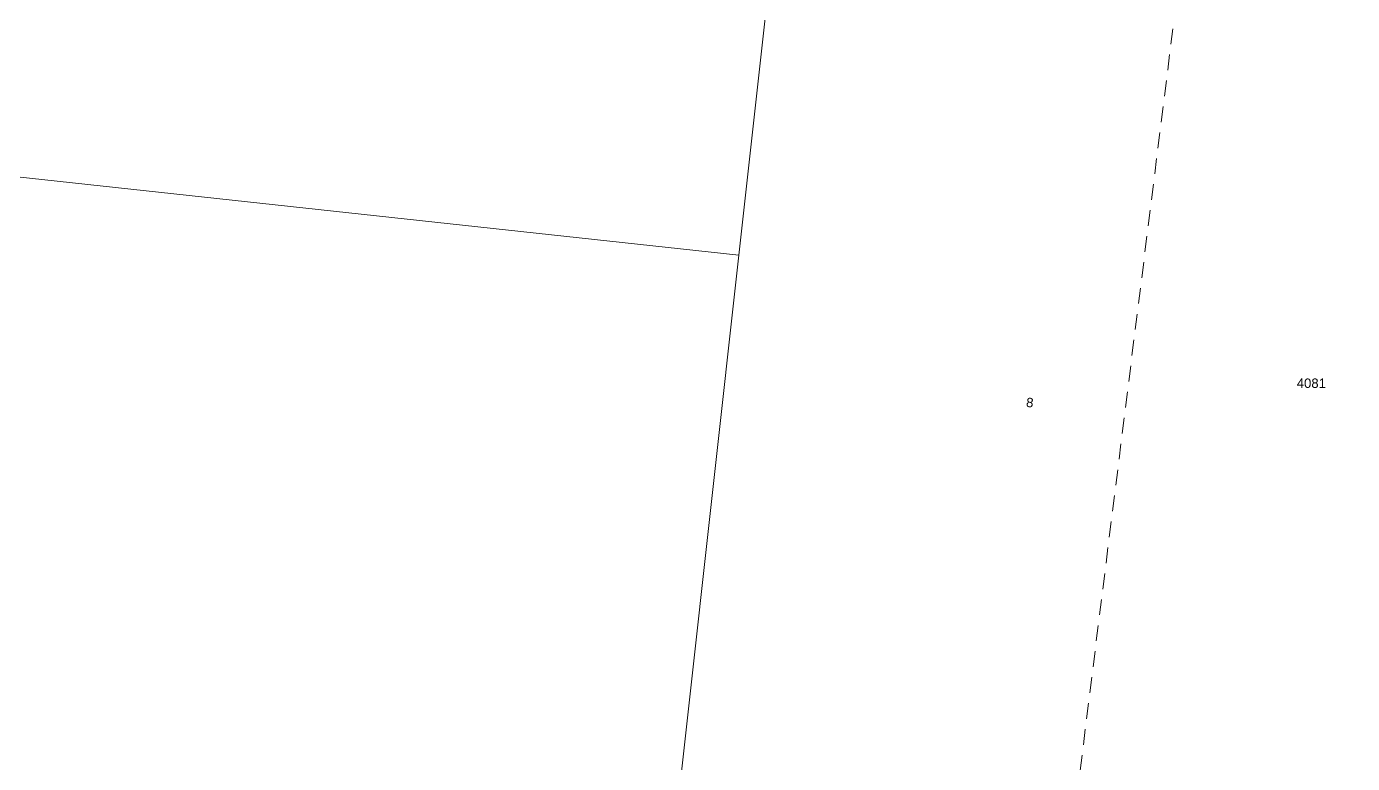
# Model space of a CAD drawing. Header units: metres. Extents: x 302931 to 308644, y 6253878 to 6257414.
# Drawn here: x 307561.3 to 307815, y 6256060.9 to 6256201.9 of the extents above; entities that cross this region are included whole.
import ezdxf

# ---------------------------------------------------------------- set-up
doc = ezdxf.new("R2010")
doc.units = ezdxf.units.M
doc.linetypes.add('Dash', pattern=[5, 3, -2])
doc.layers.add('Cadastre Developer_SP_EXT', color=9, linetype='Continuous', lineweight=5)
doc.layers.add('Cadastre Land Parcels_SP_EXT', color=9, linetype='Continuous', lineweight=5)
doc.styles.get("Standard").update_dxf_attribs({"font": 'arial.ttf'})

msp = doc.modelspace()

# ---------------------------------------------------------------- linework, layer by layer
at = {"layer": 'Cadastre Developer_SP_EXT', "linetype": 'Dash'}
msp.add_lwpolyline([(307789.35, 6256270.91), (307756.9, 6256011.44), (307786.51, 6256006.6), (307820.64, 6255978.49), (307852.36, 6256263.26), (307852.28, 6256263.95), (307789.35, 6256270.91)], close=True, dxfattribs=at)
at = {"layer": 'Cadastre Land Parcels_SP_EXT', "linetype": 'Continuous'}
msp.add_lwpolyline([(307520.13, 6256177.4), (307697.62, 6256158.11), (307711.12, 6256279.8)], dxfattribs=at)
for points in [[(307682.7, 6256023.67), (307701.55, 6256020.34), (307756.91, 6256011.45), (307786.51, 6256006.6), (307820.61, 6255978.48), (307852.29, 6256263.93), (307788.85, 6256270.97), (307727.01, 6256277.83), (307711.12, 6256279.8), (307697.62, 6256158.11), (307682.7, 6256023.67)], [(307432.42, 6256004.72), (307608.38, 6256002.06), (307670.07, 6256025.74), (307682.7, 6256023.67), (307697.62, 6256158.11), (307520.13, 6256177.4), (307516.21, 6256169.06), (307515.54, 6256167.63), (307444.83, 6256033.36), (307438.27, 6256019.24), (307432.42, 6256004.72)]]:
    msp.add_lwpolyline(points, close=True, dxfattribs=at)

# ---------------------------------------------------------------- texts
at = {"layer": 'Cadastre Developer_SP_EXT'}
msp.add_text('4081', height=1.8, dxfattribs=at).set_placement((307804.36, 6256132.75))
at = {"layer": 'Cadastre Land Parcels_SP_EXT'}
msp.add_text('8', height=1.8, rotation=354.4336, dxfattribs=at).set_placement((307752.52, 6256129.12))

doc.saveas('drawing.dxf')
